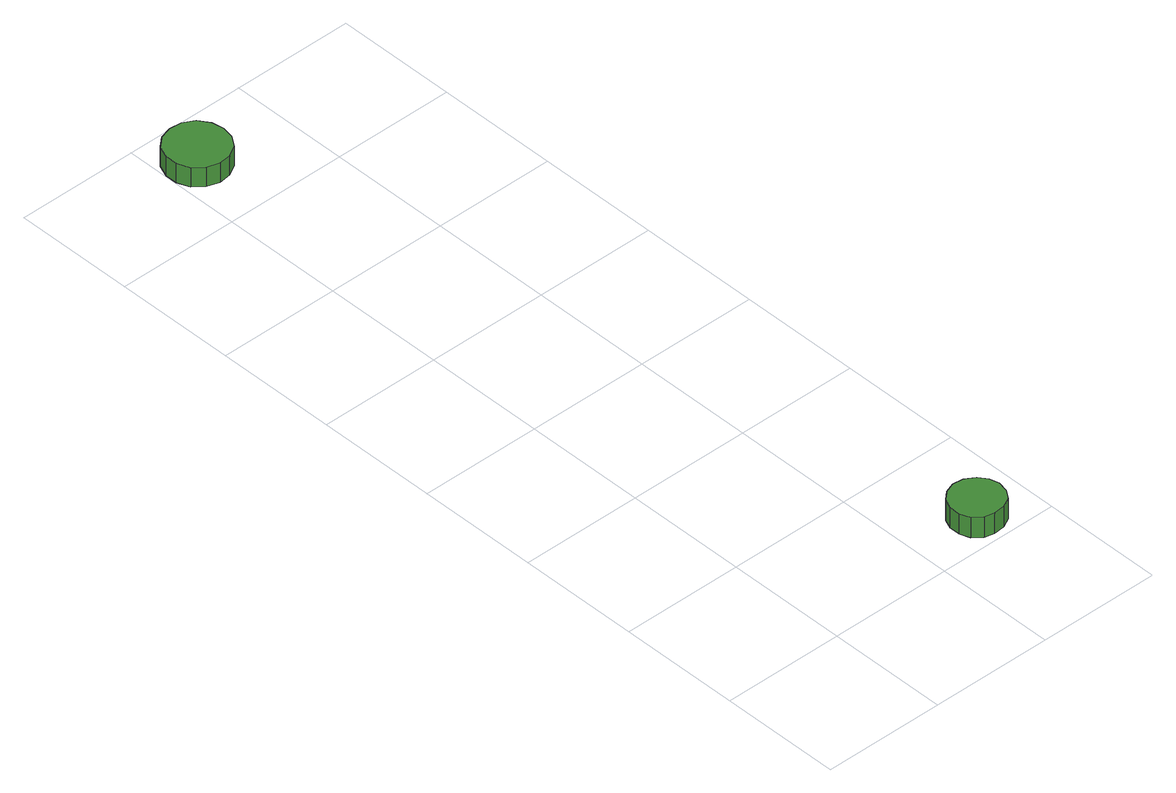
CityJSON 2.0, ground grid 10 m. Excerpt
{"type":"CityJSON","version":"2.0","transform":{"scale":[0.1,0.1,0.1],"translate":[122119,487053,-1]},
"CityObjects":{
"tree1":{"type":"SolitaryVegetationObject","attributes":{"function":"something"},"geometry":[{"type":"MultiSurface","lod":"1","boundaries":[[[0,1,2,3,4,5,6,7,8,9,10,11,12,13,14]],[[15,16,17,18,19,20,21,22,23,24,25,26,27,28,29]],[[0,29,28,1]],[[1,28,27,2]],[[2,27,26,3]],[[3,26,25,4]],[[4,25,24,5]],[[5,24,23,6]],[[6,23,22,7]],[[7,22,21,8]],[[8,21,20,9]],[[9,20,19,10]],[[10,19,18,11]],[[11,18,17,12]],[[12,17,16,13]],[[13,16,15,14]],[[14,15,29,0]]]}]},
"tree2":{"type":"SolitaryVegetationObject","attributes":{"function":"something"},"geometry":[{"type":"MultiSurface","lod":"1","boundaries":[[[30,31,32,33,34,35,36,37,38,39,40,41,42,43,44]],[[45,46,47,48,49,50,51,52,53,54,55,56,57,58,59]],[[30,59,58,31]],[[31,58,57,32]],[[32,57,56,33]],[[33,56,55,34]],[[34,55,54,35]],[[35,54,53,36]],[[36,53,52,37]],[[37,52,51,38]],[[38,51,50,39]],[[39,50,49,40]],[[40,49,48,41]],[[41,48,47,42]],[[42,47,46,43]],[[43,46,45,44]],[[44,45,59,30]]]}]}
},
"vertices":[
[174,24,30],[172,32,30],[167,39,30],[159,44,30],[150,45,30],[142,42,30],[135,36,30],[132,28,30],[132,19,30],[135,11,30],[142,5,30],[150,3,30],[159,4,30],[167,8,30],[172,15,30],[172,15,12],[167,8,12],[159,4,12],[150,3,12],[142,5,12],[135,11,12],[132,19,12],[132,28,12],[135,36,12],[142,42,12],[150,45,12],[159,44,12],[167,39,12],[172,32,12],[174,24,12],
[50,661,26],[48,671,26],[42,680,26],[33,685,26],[23,686,26],[13,683,26],[5,676,26],[1,666,26],[1,656,26],[5,646,26],[13,639,26],[23,636,26],[33,637,26],[42,642,26],[48,651,26],[48,651,9],[42,642,9],[33,637,9],[23,636,9],[13,639,9],[5,646,9],[1,656,9],[1,666,9],[5,676,9],[13,683,9],[23,686,9],[33,685,9],[42,680,9],[48,671,9],[50,661,9]
]}
